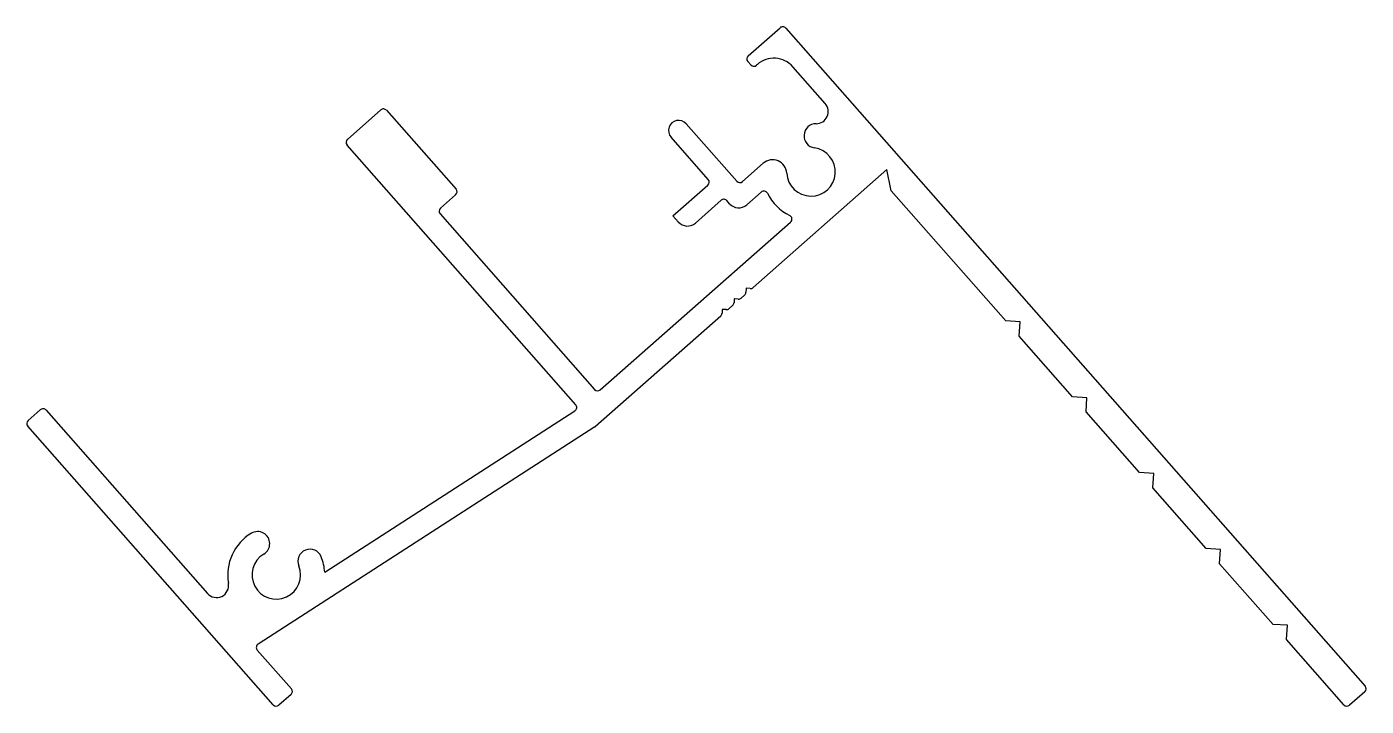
# Model space of a CAD drawing. Extents: x -39.1 to 45, y 6.7 to 49.4.
import ezdxf

# ---------------------------------------------------------------- set-up
doc = ezdxf.new("R2010")
doc.units = 0
doc.layers.get('0').update_dxf_attribs({"linetype": 'CONTINUOUS'})

msp = doc.modelspace()

# ---------------------------------------------------------------- linework, layer by layer
for p, q in [((6.159, 47.533), (8.161, 49.295)), ((8.519, 49.273), (44.915, 7.948)), ((6.321, 46.965), (6.136, 47.174)), ((6.737, 46.992), (6.68, 46.942)), ((10.998, 44.537), (8.959, 46.851)), ((-19.009, 42.29), (-16.912, 44.137)), ((-16.553, 44.114), (-12.189, 39.158)), ((2.271, 43.262), (5.444, 39.66)), ((3.651, 39.773), (1.318, 42.423)), ((-4.666, 25.621), (-19.031, 41.932)), ((5.802, 39.637), (7.108, 40.787)), ((14.877, 40.386), (6.467, 32.979)), ((15.144, 39.061), (14.877, 40.386)), ((-12.211, 38.8), (-13.164, 37.96)), ((1.437, 37.484), (3.629, 39.415)), ((6.976, 38.978), (6.07, 38.18)), ((22.344, 30.885), (15.144, 39.061)), ((4.468, 38.462), (2.848, 37.035)), ((4.994, 38.248), (4.827, 38.439)), ((-13.187, 37.602), (-3.484, 26.584)), ((-3.125, 26.562), (8.826, 37.088)), ((1.772, 37.103), (1.437, 37.484)), ((6.036, 32.925), (6.021, 32.684)), ((6.286, 32.918), (6.045, 32.933)), ((5.286, 32.264), (5.271, 32.023)), ((5.536, 32.257), (5.295, 32.272)), ((5.937, 32.512), (5.717, 32.319)), ((4.436, 31.19), (-3.438, 24.255)), ((4.536, 31.604), (4.52, 31.362)), ((4.786, 31.596), (4.544, 31.611)), ((5.186, 31.851), (4.967, 31.658)), ((23.24, 30.828), (22.344, 30.885)), ((23.184, 29.932), (23.24, 30.828)), ((26.541, 26.12), (23.184, 29.932)), ((27.437, 26.063), (26.541, 26.12)), ((-39.061, 24.629), (-38.299, 25.301)), ((-37.94, 25.278), (-27.804, 13.769)), ((-20.436, 15.099), (-4.719, 25.239)), ((27.38, 25.167), (27.437, 26.063)), ((30.738, 21.355), (27.38, 25.167)), ((-23.673, 6.773), (-39.084, 24.271)), ((-3.468, 24.233), (-24.615, 10.589)), ((31.634, 21.298), (30.738, 21.355)), ((31.577, 20.402), (31.634, 21.298)), ((34.935, 16.589), (31.577, 20.402)), ((35.831, 16.532), (34.935, 16.589)), ((35.774, 15.636), (35.831, 16.532)), ((39.132, 11.824), (35.774, 15.636)), ((40.028, 11.767), (39.132, 11.824)), ((39.971, 10.871), (40.028, 11.767)), ((-24.668, 10.208), (-22.529, 7.78)), ((43.581, 6.773), (39.971, 10.871)), ((44.892, 7.589), (43.939, 6.75)), ((-22.552, 7.422), (-23.314, 6.75))]:
    msp.add_line(p, q)
for centre, radius, start, end in [((8.328, 49.105), 0.254, 41.37117, 131.37117), ((6.327, 47.342), 0.254, 131.37117, 221.37117), ((7.778, 45.81), 1.575, 41.37117, 131.37117), ((6.512, 47.132), 0.254, 221.37117, 311.37117), ((-16.744, 43.946), 0.254, 41.37117, 131.37117), ((10.426, 44.033), 0.762, 270.08041, 41.37117), ((1.794, 42.842), 0.635, 41.37117, 221.37117), ((10.428, 42.509), 0.762, 90.08016, 261.90016), ((-18.841, 42.1), 0.254, 131.37117, 221.37117), ((10.106, 40.246), 1.524, 182.99498, 81.89995), ((7.696, 40.12), 0.889, 2.99502, 131.37115), ((3.461, 39.605), 0.254, 311.37117, 41.37117), ((5.634, 39.827), 0.254, 221.37117, 311.37117), ((-12.379, 38.99), 0.254, 311.37117, 41.37117), ((7.144, 38.787), 0.254, 26.2098, 131.37117), ((10.106, 40.246), 3.048, 206.2098, 243.99104), ((-12.997, 37.77), 0.254, 131.37117, 221.37117), ((4.636, 38.271), 0.254, 41.37117, 131.37117), ((5.566, 38.752), 0.762, 221.37117, 311.37117), ((2.344, 37.607), 0.762, 221.37117, 311.37117), ((8.658, 37.278), 0.254, 311.37117, 63.99103), ((6.044, 32.925), 0.008, 86.37117, 176.37117), ((6.302, 33.167), 0.25, 266.37117, 311.37117), ((5.021, 32.039), 0.25, 311.37117, 356.37117), ((5.294, 32.264), 0.008, 86.37117, 176.37117), ((5.552, 32.506), 0.25, 266.37117, 311.37117), ((5.772, 32.7), 0.25, 311.37117, 356.37117), ((4.271, 31.378), 0.25, 311.37117, 356.37117), ((4.544, 31.603), 0.008, 86.37117, 176.37117), ((4.801, 31.845), 0.25, 266.37117, 311.37117), ((-3.293, 26.752), 0.254, 221.37117, 311.37117), ((-38.131, 25.11), 0.254, 41.37117, 131.37117), ((-4.856, 25.453), 0.254, 302.82911, 41.37117), ((-38.893, 24.439), 0.254, 131.37117, 221.37117), ((-3.606, 24.446), 0.254, 302.82911, 311.37117), ((-23.479, 14.931), 3.048, 120.84239, 189.92891), ((-24.651, 16.894), 0.762, 300.83313, 120.8423), ((-23.479, 14.931), 1.524, 120.84707, 21.92169), ((-21.358, 15.784), 0.762, 21.89995, 201.85647), ((-23.479, 14.931), 3.048, 3.16347, 21.90001), ((-27.232, 14.273), 0.762, 221.37117, 10.02078), ((-24.477, 10.376), 0.254, 122.82911, 221.37117), ((-22.72, 7.612), 0.254, 311.37117, 41.37117), ((44.724, 7.78), 0.254, 311.37117, 41.37117), ((-23.482, 6.941), 0.254, 221.37117, 311.37117), ((43.771, 6.941), 0.254, 221.37117, 311.37117)]:
    msp.add_arc(centre, radius, start, end)

doc.saveas('drawing.dxf')
